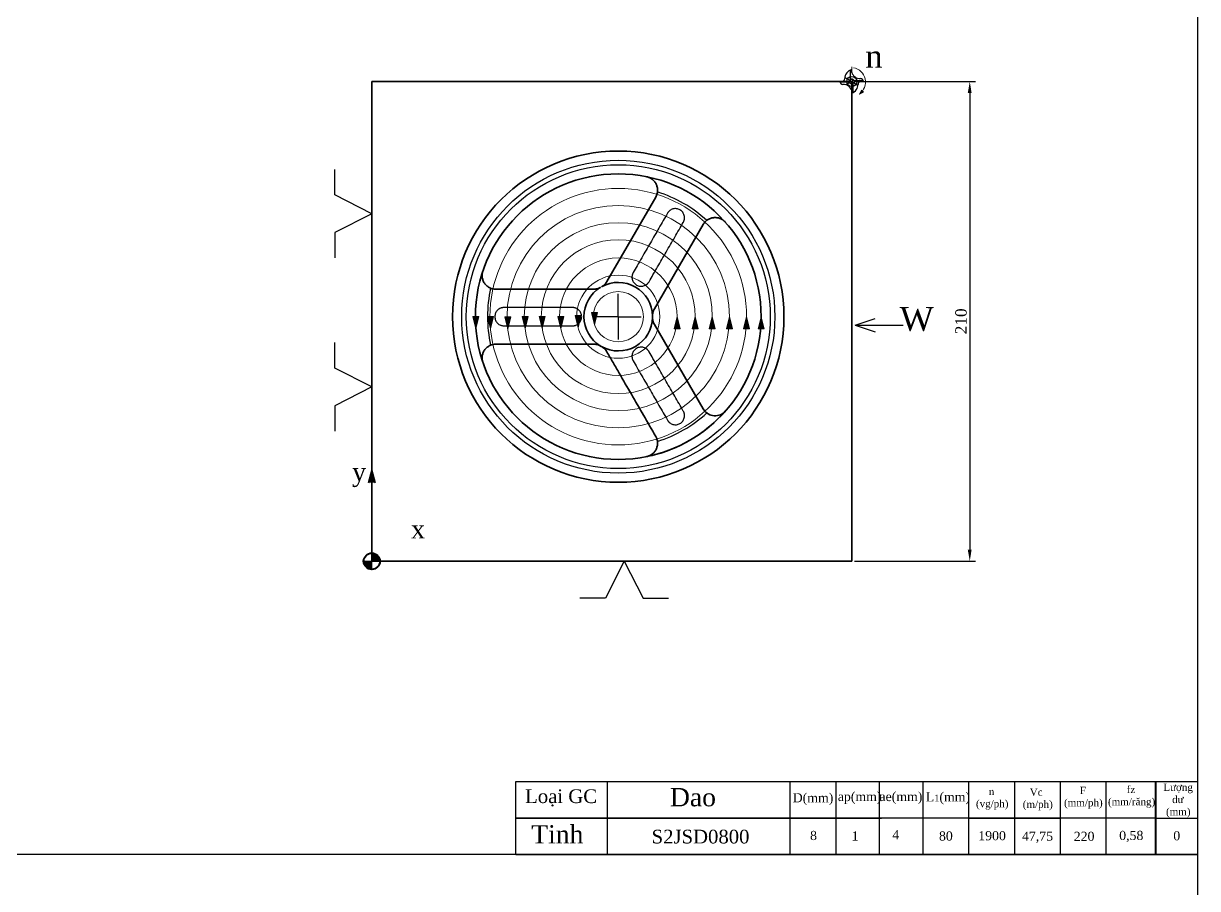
# Model space of a CAD drawing. Header units: millimetres. Extents: x 1211 to 2263, y 788 to 1530.
# Drawn here: x 2004.6 to 2261.4, y 1151.7 to 1341.1 of the extents above; entities that cross this region are included whole.
import ezdxf

# ---------------------------------------------------------------- set-up
doc = ezdxf.new("R2010")
doc.units = ezdxf.units.MM
doc.linetypes.add('CENTERX2', pattern=[20.32, 12.7, -2.54, 2.54, -2.54])
doc.linetypes.add('DASHDOTX2', pattern=[50.8, 25.4, -12.7, 0, -12.7])
for name, color, linetype, lineweight in [('cb', 200, 'Continuous', 35), ('chi tiet', 7, 'Continuous', 30), ('coban', 7, 'Continuous', 35), ('dao', 7, 'Continuous', 25), ('DUONGBAO', 7, 'Continuous', 40), ('duongchaydao', 220, 'Continuous', 0), ('duongkichthuoc', 7, 'Continuous', 0), ('dậm', 5, 'Continuous', 25), ('phancat', 86, 'Continuous', 30), ('text', 130, 'Continuous', 0), ('truc', 10, 'DASHDOTX2', 0)]:
    doc.layers.add(name, color=color, linetype=linetype, lineweight=lineweight)
doc.layers.add('DuongTam', color=1, linetype='Continuous')
doc.styles.get("Standard").update_dxf_attribs({"font": 'times.ttf'})
doc.dimstyles.new('ISO-25', dxfattribs={"dimtxt": 2.5, "dimasz": 2.5, "dimexe": 1.25, "dimexo": 0.625, "dimtad": 1, "dimtoh": 1, "dimtxsty": 'Standard', "dimcen": 2.5, "dimadec": 0, "dimazin": 0, "dimtfac": 1, "dimtmove": 0, "dimatfit": 3, "dimfxl": 1, "dimarcsym": 0})

# ---------------------------------------------------------------- blocks, each defined once
blk = doc.blocks.new('*D28')
at = {"layer": 'Defpoints', "color": 0, "transparency": 16777216}
for p in [(2185.76, 1328.39), (2185.76, 1223.39), (2211.58, 1223.39)]:
    blk.add_point(p, dxfattribs=at)
at = {"layer": 'duongkichthuoc', "color": 0, "lineweight": -2, "transparency": 16777216}
for p, q in [((2186.39, 1328.39), (2212.83, 1328.39)), ((2211.58, 1325.89), (2211.58, 1225.89)), ((2186.39, 1223.39), (2212.83, 1223.39))]:
    blk.add_line(p, q, dxfattribs=at)
at = {"layer": 'duongkichthuoc', "color": 0, "transparency": 16777216}
for points in [[(2211.16, 1325.89), (2211.99, 1325.89), (2211.58, 1328.39)], [(2211.16, 1225.89), (2211.99, 1225.89), (2211.58, 1223.39)]]:
    blk.add_solid(points, dxfattribs=at)
at = {"layer": 'duongkichthuoc', "color": 0, "transparency": 16777216, "insert": (2209.68, 1275.89), "char_height": 2.5, "attachment_point": 5, "rotation": 90}
blk.add_mtext('210', dxfattribs=at)

msp = doc.modelspace()

# ---------------------------------------------------------------- hatches: boundary and pattern name
at = {"linetype": 'Continuous'}
h = msp.add_hatch(color=7, dxfattribs=at)
h.paths.add_polyline_path([(2102.896, 1276.922), (2103.551, 1276.922), (2103.551, 1274.247)])
h.paths.add_polyline_path([(2103.551, 1274.247), (2103.551, 1276.922), (2104.206, 1276.922)])
h = msp.add_hatch(color=7, dxfattribs=at)
h.paths.add_polyline_path([(2106.087, 1276.926), (2106.742, 1276.926), (2106.742, 1274.251)])
h.paths.add_polyline_path([(2106.742, 1274.251), (2106.742, 1276.926), (2107.398, 1276.926)])
h = msp.add_hatch(color=7, dxfattribs=at)
h.paths.add_polyline_path([(2109.861, 1276.88), (2110.516, 1276.88), (2110.516, 1274.206)])
h.paths.add_polyline_path([(2110.516, 1274.206), (2110.516, 1276.88), (2111.171, 1276.88)])
h = msp.add_hatch(color=7, dxfattribs=at)
h.paths.add_polyline_path([(2113.642, 1276.952), (2114.297, 1276.952), (2114.297, 1274.277)])
h.paths.add_polyline_path([(2114.297, 1274.277), (2114.297, 1276.952), (2114.952, 1276.952)])
h = msp.add_hatch(color=7, dxfattribs=at)
h.paths.add_polyline_path([(2117.402, 1276.969), (2118.057, 1276.969), (2118.057, 1274.294)])
h.paths.add_polyline_path([(2118.057, 1274.294), (2118.057, 1276.969), (2118.713, 1276.969)])
h = msp.add_hatch(color=7, dxfattribs=at)
h.paths.add_polyline_path([(2121.456, 1276.926), (2122.111, 1276.926), (2122.111, 1274.251)])
h.paths.add_polyline_path([(2122.111, 1274.251), (2122.111, 1276.926), (2122.766, 1276.926)])
h = msp.add_hatch(color=7, dxfattribs=at)
h.paths.add_polyline_path([(2125.272, 1277.138), (2125.927, 1277.138), (2125.927, 1274.463)])
h.paths.add_polyline_path([(2125.927, 1274.463), (2125.927, 1277.138), (2126.583, 1277.138)])
h = msp.add_hatch(color=7, dxfattribs=at)
h.paths.add_polyline_path([(2128.833, 1277.822), (2129.488, 1277.822), (2129.488, 1275.147)])
h.paths.add_polyline_path([(2129.488, 1275.147), (2129.488, 1277.822), (2130.143, 1277.822)])
h = msp.add_hatch(color=7, dxfattribs=at)
h.paths.add_polyline_path([(2148.209, 1274.282), (2147.554, 1274.282), (2147.554, 1276.956)])
h.paths.add_polyline_path([(2147.554, 1276.956), (2147.554, 1274.282), (2146.898, 1274.282)])
h = msp.add_hatch(color=7, dxfattribs=at)
h.paths.add_polyline_path([(2152.189, 1274.282), (2151.534, 1274.282), (2151.534, 1276.956)])
h.paths.add_polyline_path([(2151.534, 1276.956), (2151.534, 1274.282), (2150.879, 1274.282)])
h = msp.add_hatch(color=7, dxfattribs=at)
h.paths.add_polyline_path([(2155.914, 1274.282), (2155.259, 1274.282), (2155.259, 1276.956)])
h.paths.add_polyline_path([(2155.259, 1276.956), (2155.259, 1274.282), (2154.604, 1274.282)])
h = msp.add_hatch(color=7, dxfattribs=at)
h.paths.add_polyline_path([(2159.677, 1274.282), (2159.022, 1274.282), (2159.022, 1276.956)])
h.paths.add_polyline_path([(2159.022, 1276.956), (2159.022, 1274.282), (2158.366, 1274.282)])
h = msp.add_hatch(color=7, dxfattribs=at)
h.paths.add_polyline_path([(2163.426, 1274.282), (2162.771, 1274.282), (2162.771, 1276.956)])
h.paths.add_polyline_path([(2162.771, 1276.956), (2162.771, 1274.282), (2162.116, 1274.282)])
h = msp.add_hatch(color=7, dxfattribs=at)
h.paths.add_polyline_path([(2166.593, 1274.233), (2165.938, 1274.233), (2165.938, 1276.908)])
h.paths.add_polyline_path([(2165.938, 1276.908), (2165.938, 1274.233), (2165.282, 1274.233)])
at = {"layer": 'cb', "lineweight": 35}
msp.add_hatch(color=256, dxfattribs=at).paths.add_polyline_path([(2080.78, 1243.241), (2080.02, 1240.563), (2081.539, 1240.563)])
at = {"layer": 'cb', "lineweight": 13}
h = msp.add_hatch(dxfattribs=at)
h.set_pattern_fill('ANSI31', color=256, scale=0.202176, angle=90, style=0)
h.set_pattern_definition([(135, (1416.237858, 502.48302), (-0.0178700026, -0.0178700026), [])])
h.paths.add_polyline_path([(2080.762, 1225.163), (2080.762, 1223.385), (2082.54, 1223.385, 0.4142137)])
h.paths.add_polyline_path([(2080.762, 1223.385), (2078.984, 1223.385, 0.4142136), (2080.762, 1221.607), (2080.762, 1221.768)])
at = {"layer": 'duongchaydao'}
h = msp.add_hatch(color=256, dxfattribs=at)
h.paths.add_polyline_path([(2187.911, 1325.826), (2187.682, 1325.826, -0.023762), (2187.444, 1325.636)])
h.paths.add_polyline_path([(2187.682, 1325.826), (2187.542, 1325.826), (2187.444, 1325.636, 0.023762)], flags=17)
h = msp.add_hatch(color=256, dxfattribs=at)
h.paths.add_polyline_path([(2187.873, 1326.474), (2187.542, 1325.826), (2187.682, 1325.826, 0.0470432), (2188.096, 1326.266)])
h.paths.add_polyline_path([(2188.096, 1326.266, -0.0470432), (2187.682, 1325.826), (2187.911, 1325.826), (2188.367, 1326.013)])

# ---------------------------------------------------------------- linework, layer by layer
at = {"lineweight": 30}
for p, q in [((2185.762, 1330.385), (2185.762, 1330.979)), ((2183.626, 1328.382), (2183.203, 1328.374)), ((2188.321, 1328.385), (2187.696, 1328.385)), ((2185.762, 1326.386), (2185.762, 1325.826))]:
    msp.add_line(p, q, dxfattribs=at)
at = {"color": 7, "linetype": 'Continuous'}
for p, q in [((2102.896, 1276.922), (2104.206, 1276.922)), ((2106.087, 1276.926), (2107.398, 1276.926)), ((2109.861, 1276.88), (2111.171, 1276.88)), ((2113.642, 1276.952), (2114.952, 1276.952)), ((2117.402, 1276.969), (2118.713, 1276.969)), ((2121.456, 1276.926), (2122.766, 1276.926)), ((2125.272, 1277.138), (2126.583, 1277.138)), ((2128.833, 1277.822), (2130.143, 1277.822)), ((2148.209, 1274.282), (2146.898, 1274.282)), ((2152.189, 1274.282), (2150.879, 1274.282)), ((2155.914, 1274.282), (2154.604, 1274.282)), ((2159.677, 1274.282), (2158.366, 1274.282)), ((2163.426, 1274.282), (2162.116, 1274.282)), ((2166.593, 1274.233), (2165.282, 1274.233)), ((2112.275, 1175.172), (2252.275, 1175.172)), ((2112.275, 1159.172), (2112.275, 1175.172)), ((2132.275, 1175.172), (2132.275, 1159.172)), ((2172.275, 1159.172), (2172.275, 1175.172)), ((2182.275, 1175.172), (2182.275, 1159.172)), ((2191.771, 1175.172), (2191.771, 1159.172)), ((2201.341, 1175.172), (2201.341, 1159.172)), ((2201.341, 1175.172), (2216.341, 1175.172)), ((2211.341, 1175.172), (2211.341, 1159.172)), ((2211.341, 1175.172), (2211.341, 1159.172)), ((2216.341, 1175.172), (2226.341, 1175.172)), ((2221.341, 1175.172), (2221.341, 1159.172)), ((2231.341, 1175.172), (2231.341, 1159.172)), ((2241.341, 1175.172), (2241.341, 1159.172)), ((2252.204, 1159.25), (2252.204, 1175.172)), ((2252.275, 1175.172), (2261.411, 1175.172)), ((2252.275, 1167.172), (2112.275, 1167.172)), ((2112.275, 1167.172), (2119.275, 1167.172)), ((2112.275, 1167.172), (2137.275, 1167.172)), ((2252.275, 1167.172), (2112.275, 1167.172)), ((2112.275, 1167.172), (2119.275, 1167.172)), ((2112.275, 1167.172), (2137.275, 1167.172)), ((2112.275, 1167.172), (2132.275, 1167.172)), ((2119.275, 1167.172), (2182.275, 1167.172)), ((2119.275, 1167.172), (2182.275, 1167.172)), ((2122.275, 1167.172), (2142.275, 1167.172)), ((2122.275, 1167.172), (2142.275, 1167.172)), ((2182.275, 1167.172), (2192.275, 1167.172)), ((2182.275, 1167.172), (2192.275, 1167.172)), ((2211.341, 1167.172), (2231.341, 1167.172)), ((2252.275, 1167.172), (2261.411, 1167.172)), ((2112.275, 1159.172), (2132.275, 1159.172)), ((2172.275, 1159.172), (2252.275, 1159.172)), ((2252.275, 1159.172), (2261.411, 1159.172))]:
    msp.add_line(p, q, dxfattribs=at)
msp.add_line((2261.411, 1159.172), (1211.411, 1159.172))
msp.add_lwpolyline([(2112.275, 1159.172), (2252.275, 1159.172), (2252.275, 1175.172)], dxfattribs=at)
at = {"lineweight": 30}
for centre, radius, start, end in [((2186.23, 1329.056), 1.98, 103.67908, 181.07348), ((2183.828, 1328.385), 0.625, 180, 271.07348), ((2183.626, 1329.007), 0.625, 270, 1.07348), ((2187.647, 1330.989), 1.98, 197.77507, 271.07348), ((2187.762, 1327.76), 0.625, 90, 181.07348), ((2187.696, 1328.385), 0.625, 0, 91.07348), ((2183.877, 1325.781), 1.98, 17.77507, 91.07348), ((2185.158, 1327.712), 1.98, 287.77507, 1.07348)]:
    msp.add_arc(centre, radius, start, end, dxfattribs=at)
at = {"layer": 'cb', "lineweight": 35}
for p, q in [((2080.78, 1243.241), (2080.02, 1240.563)), ((2080.78, 1243.241), (2081.539, 1240.563)), ((2080.762, 1223.385), (2080.762, 1240.528)), ((2080.762, 1223.385), (2095.114, 1223.385))]:
    msp.add_line(p, q, dxfattribs=at)
at = {"layer": 'chi tiet'}
msp.add_lwpolyline([(2261.411, 787.922), (1211.411, 787.922), (1211.411, 1530.422), (2261.411, 1530.422)], close=True, dxfattribs=at)
at = {"layer": 'coban'}
for p, q in [((2080.762, 1328.385), (2080.762, 1223.385)), ((2185.762, 1328.385), (2080.762, 1328.385)), ((2185.762, 1223.385), (2185.762, 1328.385)), ((2132.17, 1284.644), (2142.88, 1303.098)), ((2142.588, 1278.591), (2153.273, 1297.098)), ((2107.91, 1282.908), (2129.357, 1282.908)), ((2142.588, 1275.224), (2153.273, 1256.717)), ((2153.273, 1256.717), (2153.391, 1256.529)), ((2080.762, 1223.385), (2185.762, 1223.385))]:
    msp.add_line(p, q, dxfattribs=at)
for radius in [36.25, 31.25, 31.25]:
    msp.add_circle((2134.688, 1276.908), radius, dxfattribs=at)
for centre, radius, start, end in [((2134.688, 1276.908), 7.5, 1.00272, 118.99728), ((2134.688, 1276.908), 7.5, 121.00272, 238.99728), ((2134.688, 1276.908), 7.5, 241.00272, 358.99728), ((2134.688, 1276.908), 31.25, 281.42268, 318.57732), ((2155.871, 1258.217), 3, 214.24555, 318.57598)]:
    msp.add_arc(centre, radius, start, end, dxfattribs=at)
for points, knots in [([(2140.877, 1307.539), (2141.118, 1307.49), (2141.348, 1307.413), (2141.678, 1307.257), (2141.785, 1307.197), (2141.991, 1307.067), (2142.089, 1306.996), (2142.275, 1306.844), (2142.363, 1306.763), (2142.53, 1306.589), (2142.609, 1306.496), (2142.824, 1306.21), (2142.943, 1306.005), (2143.131, 1305.568), (2143.198, 1305.343), (2143.278, 1304.884), (2143.291, 1304.648), (2143.263, 1304.187), (2143.223, 1303.959), (2143.089, 1303.513), (2142.997, 1303.301), (2142.88, 1303.098)], [0, 0, 0, 0, 0.125, 0.125, 0.1875, 0.1875, 0.25, 0.25, 0.3125, 0.3125, 0.375, 0.375, 0.5, 0.5, 0.625, 0.625, 0.75, 0.75, 0.875, 0.875, 1, 1, 1, 1]), ([(2153.273, 1297.098), (2153.39, 1297.301), (2153.528, 1297.485), (2153.843, 1297.821), (2154.023, 1297.973), (2154.409, 1298.228), (2154.615, 1298.333), (2154.947, 1298.455), (2155.06, 1298.489), (2155.287, 1298.543), (2155.403, 1298.564), (2155.636, 1298.591), (2155.754, 1298.598), (2155.993, 1298.598), (2156.113, 1298.591), (2156.468, 1298.548), (2156.7, 1298.491), (2157.156, 1298.32), (2157.371, 1298.207), (2157.771, 1297.932), (2157.957, 1297.768), (2158.12, 1297.583)], [0, 0, 0, 0, 0.125, 0.125, 0.25, 0.25, 0.375, 0.375, 0.4375, 0.4375, 0.5, 0.5, 0.5625, 0.5625, 0.625, 0.625, 0.75, 0.75, 0.875, 0.875, 1, 1, 1, 1]), ([(2107.91, 1282.908), (2107.676, 1282.908), (2107.447, 1282.935), (2106.998, 1283.04), (2106.777, 1283.12), (2106.363, 1283.327), (2106.169, 1283.453), (2105.898, 1283.679), (2105.812, 1283.76), (2105.651, 1283.93), (2105.575, 1284.019), (2105.435, 1284.208), (2105.37, 1284.306), (2105.251, 1284.513), (2105.197, 1284.621), (2105.057, 1284.95), (2104.989, 1285.179), (2104.91, 1285.66), (2104.9, 1285.902), (2104.938, 1286.386), (2104.987, 1286.63), (2105.066, 1286.863)], [0, 0, 0, 0, 0.125, 0.125, 0.25, 0.25, 0.375, 0.375, 0.4375, 0.4375, 0.5, 0.5, 0.5625, 0.5625, 0.625, 0.625, 0.75, 0.75, 0.875, 0.875, 1, 1, 1, 1]), ([(2132.17, 1284.644), (2132.062, 1284.359), (2131.899, 1284.148), (2131.609, 1283.862), (2131.505, 1283.772), (2131.287, 1283.608), (2131.172, 1283.534), (2131.052, 1283.467)], [0, 0, 0, 0, 0.5, 0.5, 0.75, 0.75, 1, 1, 1, 1]), ([(2130.825, 1283.336), (2130.589, 1283.194), (2130.34, 1283.088), (2129.948, 1282.98), (2129.814, 1282.953), (2129.547, 1282.917), (2129.413, 1282.908), (2129.279, 1282.908)], [0, 0, 0, 0, 0.5, 0.5, 0.75, 0.75, 1, 1, 1, 1]), ([(2142.186, 1277.039), (2142.182, 1277.314), (2142.214, 1277.583), (2142.316, 1277.977), (2142.36, 1278.106), (2142.462, 1278.355), (2142.521, 1278.475), (2142.588, 1278.591)], [0, 0, 0, 0, 0.5, 0.5, 0.75, 0.75, 1, 1, 1, 1]), ([(2142.588, 1275.224), (2142.454, 1275.456), (2142.352, 1275.703), (2142.249, 1276.097), (2142.224, 1276.232), (2142.191, 1276.502), (2142.184, 1276.639), (2142.186, 1276.776)], [0, 0, 0, 0, 0.5, 0.5, 0.75, 0.75, 1, 1, 1, 1]), ([(2105.066, 1266.952), (2104.987, 1267.185), (2104.939, 1267.423), (2104.91, 1267.787), (2104.907, 1267.91), (2104.917, 1268.153), (2104.929, 1268.273), (2104.968, 1268.51), (2104.995, 1268.627), (2105.062, 1268.859), (2105.103, 1268.973), (2105.243, 1269.303), (2105.361, 1269.508), (2105.645, 1269.889), (2105.807, 1270.06), (2106.164, 1270.359), (2106.362, 1270.488), (2106.775, 1270.694), (2106.993, 1270.774), (2107.446, 1270.881), (2107.676, 1270.908), (2107.91, 1270.908)], [0, 0, 0, 0, 0.125, 0.125, 0.1875, 0.1875, 0.25, 0.25, 0.3125, 0.3125, 0.375, 0.375, 0.5, 0.5, 0.625, 0.625, 0.75, 0.75, 0.875, 0.875, 1, 1, 1, 1]), ([(2129.279, 1270.908), (2128.37, 1270.908), (2127.468, 1270.908), (2125.67, 1270.908), (2124.775, 1270.908), (2122.096, 1270.908), (2120.317, 1270.908), (2114.989, 1270.908), (2111.449, 1270.908), (2107.91, 1270.908)], [0, 0, 0, 0, 0.125, 0.125, 0.25, 0.25, 0.5, 0.5, 1, 1, 1, 1]), ([(2129.279, 1270.908), (2129.547, 1270.908), (2129.812, 1270.872), (2130.204, 1270.765), (2130.334, 1270.719), (2130.585, 1270.612), (2130.707, 1270.55), (2130.825, 1270.479)], [0, 0, 0, 0, 0.5, 0.5, 0.75, 0.75, 1, 1, 1, 1]), ([(2131.052, 1270.348), (2131.293, 1270.214), (2131.509, 1270.052), (2131.799, 1269.766), (2131.89, 1269.664), (2132.054, 1269.451), (2132.129, 1269.34), (2132.196, 1269.224)], [0, 0, 0, 0, 0.5, 0.5, 0.75, 0.75, 1, 1, 1, 1]), ([(2142.88, 1250.717), (2141.111, 1253.782), (2139.341, 1256.848), (2136.677, 1261.463), (2135.787, 1263.003), (2134.448, 1265.323), (2134, 1266.098), (2133.102, 1267.655), (2132.65, 1268.436), (2132.196, 1269.224)], [0, 0, 0, 0, 0.5, 0.5, 0.75, 0.75, 0.875, 0.875, 1, 1, 1, 1]), ([(2142.88, 1250.717), (2142.997, 1250.515), (2143.089, 1250.303), (2143.221, 1249.862), (2143.263, 1249.63), (2143.291, 1249.168), (2143.279, 1248.937), (2143.218, 1248.589), (2143.191, 1248.474), (2143.125, 1248.25), (2143.085, 1248.14), (2142.992, 1247.924), (2142.939, 1247.818), (2142.819, 1247.611), (2142.753, 1247.511), (2142.538, 1247.225), (2142.373, 1247.052), (2141.997, 1246.743), (2141.792, 1246.613), (2141.354, 1246.405), (2141.118, 1246.325), (2140.877, 1246.277)], [0, 0, 0, 0, 0.125, 0.125, 0.25, 0.25, 0.375, 0.375, 0.4375, 0.4375, 0.5, 0.5, 0.5625, 0.5625, 0.625, 0.625, 0.75, 0.75, 0.875, 0.875, 1, 1, 1, 1])]:
    msp.add_open_spline(points, degree=3, knots=knots, dxfattribs=at)
at = {"layer": 'coban', "color": 7, "linetype": 'Continuous', "lineweight": 25}
for points, knots in [([(2142.186, 1277.039), (2142.182, 1277.314), (2142.214, 1277.583), (2142.316, 1277.977), (2142.36, 1278.106), (2142.462, 1278.355), (2142.521, 1278.475), (2142.588, 1278.591)], [0, 0, 0, 0, 0.5, 0.5, 0.75, 0.75, 1, 1, 1, 1]), ([(2142.588, 1275.224), (2142.454, 1275.456), (2142.352, 1275.703), (2142.249, 1276.097), (2142.224, 1276.232), (2142.191, 1276.502), (2142.184, 1276.639), (2142.186, 1276.776)], [0, 0, 0, 0, 0.5, 0.5, 0.75, 0.75, 1, 1, 1, 1]), ([(2129.279, 1270.908), (2129.547, 1270.908), (2129.812, 1270.872), (2130.204, 1270.765), (2130.334, 1270.719), (2130.585, 1270.612), (2130.707, 1270.55), (2130.825, 1270.479)], [0, 0, 0, 0, 0.5, 0.5, 0.75, 0.75, 1, 1, 1, 1]), ([(2131.052, 1270.348), (2131.293, 1270.214), (2131.509, 1270.052), (2131.799, 1269.766), (2131.89, 1269.664), (2132.054, 1269.451), (2132.129, 1269.34), (2132.196, 1269.224)], [0, 0, 0, 0, 0.5, 0.5, 0.75, 0.75, 1, 1, 1, 1]), ([(2142.88, 1250.717), (2142.997, 1250.515), (2143.089, 1250.303), (2143.221, 1249.862), (2143.263, 1249.63), (2143.291, 1249.168), (2143.279, 1248.937), (2143.218, 1248.589), (2143.191, 1248.474), (2143.125, 1248.25), (2143.085, 1248.14), (2142.992, 1247.924), (2142.939, 1247.818), (2142.819, 1247.611), (2142.753, 1247.511), (2142.538, 1247.225), (2142.373, 1247.052), (2141.997, 1246.743), (2141.792, 1246.613), (2141.354, 1246.405), (2141.118, 1246.325), (2140.877, 1246.277)], [0, 0, 0, 0, 0.125, 0.125, 0.25, 0.25, 0.375, 0.375, 0.4375, 0.4375, 0.5, 0.5, 0.5625, 0.5625, 0.625, 0.625, 0.75, 0.75, 0.875, 0.875, 1, 1, 1, 1])]:
    msp.add_open_spline(points, degree=3, knots=knots, dxfattribs=at)
for points in [[(2142.188, 1276.908), (2142.188, 1276.951), (2142.187, 1276.995), (2142.186, 1277.039)], [(2142.186, 1276.776), (2142.187, 1276.82), (2142.188, 1276.864), (2142.188, 1276.908)], [(2130.825, 1270.479), (2130.9, 1270.434), (2130.975, 1270.39), (2131.052, 1270.348)]]:
    msp.add_open_spline(points, degree=3, dxfattribs=at)
at = {"layer": 'coban'}
for points in [[(2142.188, 1276.908), (2142.188, 1276.951), (2142.187, 1276.995), (2142.186, 1277.039)], [(2142.186, 1276.776), (2142.187, 1276.82), (2142.188, 1276.864), (2142.188, 1276.908)], [(2130.825, 1270.479), (2130.9, 1270.434), (2130.975, 1270.39), (2131.052, 1270.348)]]:
    msp.add_open_spline(points, degree=3, dxfattribs=at)
at = {"layer": 'dao', "color": 7, "linetype": 'Continuous'}
for p, q in [((2185.511, 1328.53), (2185.511, 1330.9)), ((2185.51, 1328.24), (2183.22, 1328.24)), ((2185.762, 1328.385), (2184.26, 1329.252)), ((2185.762, 1328.385), (2184.504, 1327.659)), ((2185.762, 1328.385), (2187.134, 1327.593)), ((2185.875, 1328.581), (2188.289, 1328.581)), ((2186.01, 1328.242), (2186.01, 1325.925)), ((2185.762, 1325.267), (2185.762, 1325.826))]:
    msp.add_line(p, q, dxfattribs=at)
for radius in [1.1, 0.542]:
    msp.add_circle((2185.762, 1328.385), radius, dxfattribs=at)
at = {"layer": 'DUONGBAO'}
msp.add_circle((2080.762, 1223.385), 1.778, dxfattribs=at)
at = {"layer": 'duongchaydao'}
for p, q in [((2187.444, 1325.636), (2187.873, 1326.474)), ((2187.444, 1325.636), (2188.367, 1326.013)), ((2188.367, 1326.013), (2187.873, 1326.474)), ((2103.551, 1274.247), (2102.896, 1276.922)), ((2103.551, 1274.247), (2104.206, 1276.922)), ((2106.742, 1274.251), (2106.087, 1276.926)), ((2106.742, 1274.251), (2107.398, 1276.926)), ((2110.516, 1274.206), (2109.861, 1276.88)), ((2110.516, 1274.206), (2111.171, 1276.88)), ((2114.297, 1274.277), (2113.642, 1276.952)), ((2114.297, 1274.277), (2114.952, 1276.952)), ((2118.057, 1274.294), (2117.402, 1276.969)), ((2118.057, 1274.294), (2118.713, 1276.969)), ((2122.111, 1274.251), (2121.456, 1276.926)), ((2122.111, 1274.251), (2122.766, 1276.926)), ((2125.927, 1274.463), (2125.272, 1277.138)), ((2125.927, 1274.463), (2126.583, 1277.138)), ((2129.488, 1275.147), (2128.833, 1277.822)), ((2129.488, 1275.147), (2130.143, 1277.822)), ((2147.554, 1276.956), (2146.898, 1274.282)), ((2147.554, 1276.956), (2148.209, 1274.282)), ((2151.534, 1276.956), (2150.879, 1274.282)), ((2151.534, 1276.956), (2152.189, 1274.282)), ((2155.259, 1276.956), (2154.604, 1274.282)), ((2155.259, 1276.956), (2155.914, 1274.282)), ((2159.022, 1276.956), (2158.366, 1274.282)), ((2159.022, 1276.956), (2159.677, 1274.282)), ((2162.771, 1276.956), (2162.116, 1274.282)), ((2162.771, 1276.956), (2163.426, 1274.282)), ((2165.938, 1276.908), (2165.282, 1274.233)), ((2165.938, 1276.908), (2166.593, 1274.233))]:
    msp.add_line(p, q, dxfattribs=at)
for radius in [34.25, 31.25, 28.071, 24.322, 20.56, 16.834, 12.854, 9.095, 5.49]:
    msp.add_circle((2134.688, 1276.908), radius, dxfattribs=at)
msp.add_arc((2185.556, 1328.238), 3.215, 305.94861, 79.57114, dxfattribs=at)
at = {"layer": 'DuongTam', "linetype": 'CENTERX2'}
for q in [(2134.688, 1281.908), (2129.688, 1276.908), (2139.688, 1276.908), (2134.688, 1271.908)]:
    msp.add_line((2134.688, 1276.908), q, dxfattribs=at)
at = {"layer": 'dậm'}
for p, q in [((2072.678, 1303.568), (2072.678, 1309.145)), ((2080.762, 1299.453), (2072.678, 1303.568)), ((2080.762, 1299.453), (2072.678, 1295.339)), ((2072.678, 1295.339), (2072.678, 1289.762)), ((2186.509, 1275.06), (2190.857, 1276.498)), ((2186.509, 1275.06), (2197.021, 1275.06)), ((2186.509, 1275.06), (2190.857, 1273.622)), ((2072.678, 1265.65), (2072.678, 1271.227)), ((2080.762, 1261.536), (2072.678, 1265.65)), ((2080.762, 1261.536), (2072.678, 1257.422)), ((2072.678, 1257.422), (2072.678, 1251.844)), ((2080.762, 1222.385), (2080.762, 1223.385)), ((2136.004, 1223.385), (2131.889, 1215.301)), ((2136.004, 1223.385), (2140.118, 1215.301)), ((2131.889, 1215.301), (2126.312, 1215.301)), ((2140.118, 1215.301), (2145.695, 1215.301)), ((2252.275, 1175.172), (2252.275, 1159.172)), ((2242.275, 1159.172), (2252.275, 1159.172))]:
    msp.add_line(p, q, dxfattribs=at)
at = {"layer": 'phancat'}
for radius in [34.25, 33.25]:
    msp.add_circle((2134.688, 1276.908), radius, dxfattribs=at)
for start, end in [(47.4273, 72.5727), (167.4273, 192.5727), (287.4273, 312.5727)]:
    msp.add_arc((2134.688, 1276.908), 28.612, start, end, dxfattribs=at)
for points, knots in [([(2148.92, 1297.558), (2148.935, 1297.586), (2148.966, 1297.642), (2149.008, 1297.727), (2149.046, 1297.815), (2149.079, 1297.904), (2149.108, 1297.996), (2149.133, 1298.089), (2149.153, 1298.183), (2149.185, 1298.374), (2149.198, 1298.667), (2149.138, 1299.056), (2149.003, 1299.429), (2148.794, 1299.772), (2148.521, 1300.068), (2148.192, 1300.303), (2147.823, 1300.469), (2147.43, 1300.557), (2147.03, 1300.566), (2146.64, 1300.495), (2146.274, 1300.353), (2146.001, 1300.177), (2145.806, 1300.009), (2145.674, 1299.87), (2145.555, 1299.721), (2145.489, 1299.612), (2145.456, 1299.558)], [0, 0, 0, 0, 0.015665, 0.0312657, 0.0468339, 0.0624018, 0.0780028, 0.0936703, 0.1094381, 0.1253397, 0.1879563, 0.250449, 0.313233, 0.3755694, 0.4381391, 0.5004746, 0.5627579, 0.6252779, 0.687454, 0.7500752, 0.8124368, 0.8749202, 0.9065232, 0.937727, 0.968799, 1, 1, 1, 1]), ([(2145.456, 1299.558), (2144.831, 1298.476), (2143.581, 1296.312), (2141.707, 1293.065), (2140.121, 1290.318), (2138.87, 1288.152), (2138.244, 1287.068), (2137.956, 1286.568)], [0, 0, 0, 0, 0.2500002, 0.5000005, 0.7500009, 0.8845329, 1, 1, 1, 1]), ([(2141.42, 1284.568), (2141.709, 1285.068), (2142.335, 1286.152), (2143.584, 1288.318), (2145.171, 1291.065), (2147.045, 1294.312), (2148.295, 1296.476), (2148.92, 1297.558)], [0, 0, 0, 0, 0.1154644, 0.2499928, 0.4999922, 0.7499951, 1, 1, 1, 1]), ([(2137.956, 1286.568), (2137.939, 1286.539), (2137.907, 1286.481), (2137.864, 1286.392), (2137.826, 1286.302), (2137.793, 1286.212), (2137.764, 1286.121), (2137.741, 1286.029), (2137.721, 1285.937), (2137.69, 1285.746), (2137.678, 1285.456), (2137.738, 1285.07), (2137.871, 1284.7), (2138.078, 1284.358), (2138.353, 1284.06), (2138.684, 1283.822), (2139.056, 1283.656), (2139.451, 1283.569), (2139.85, 1283.561), (2140.235, 1283.631), (2140.598, 1283.772), (2140.869, 1283.945), (2141.063, 1284.112), (2141.195, 1284.249), (2141.316, 1284.4), (2141.385, 1284.511), (2141.42, 1284.568)], [0, 0, 0, 0, 0.0163186, 0.0323827, 0.0482273, 0.0638869, 0.079395, 0.0947842, 0.1100862, 0.125331, 0.1891952, 0.2504507, 0.3129912, 0.3756556, 0.4380412, 0.5005724, 0.5631341, 0.6253174, 0.6879153, 0.7500766, 0.8112086, 0.8749397, 0.9054226, 0.9362544, 0.9676901, 1, 1, 1, 1]), ([(2109.688, 1278.908), (2109.656, 1278.907), (2109.592, 1278.906), (2109.497, 1278.899), (2109.402, 1278.888), (2109.308, 1278.872), (2109.215, 1278.852), (2109.122, 1278.827), (2109.03, 1278.797), (2108.848, 1278.729), (2108.588, 1278.594), (2108.282, 1278.348), (2108.025, 1278.044), (2107.834, 1277.692), (2107.714, 1277.307), (2107.674, 1276.905), (2107.715, 1276.502), (2107.836, 1276.119), (2108.028, 1275.767), (2108.284, 1275.465), (2108.59, 1275.22), (2108.879, 1275.071), (2109.122, 1274.986), (2109.308, 1274.941), (2109.497, 1274.913), (2109.624, 1274.909), (2109.688, 1274.908)], [0, 0, 0, 0, 0.015665, 0.03126572, 0.04683382, 0.06240179, 0.07800276, 0.09367026, 0.10943799, 0.12533963, 0.18795627, 0.25044906, 0.31323298, 0.37556932, 0.43813891, 0.50047436, 0.56275771, 0.62527774, 0.68745389, 0.75007506, 0.81243674, 0.87492015, 0.90652311, 0.93772698, 0.96879901, 1, 1, 1, 1]), ([(2124.688, 1278.908), (2124.11, 1278.908), (2122.859, 1278.908), (2120.358, 1278.907), (2117.185, 1278.908), (2113.436, 1278.908), (2110.937, 1278.908), (2109.688, 1278.908)], [0, 0, 0, 0, 0.1154643, 0.2499926, 0.499992, 0.749995, 1, 1, 1, 1]), ([(2124.688, 1274.908), (2124.721, 1274.908), (2124.787, 1274.909), (2124.886, 1274.917), (2124.983, 1274.928), (2125.078, 1274.945), (2125.171, 1274.966), (2125.262, 1274.991), (2125.351, 1275.02), (2125.532, 1275.089), (2125.79, 1275.223), (2126.094, 1275.468), (2126.347, 1275.768), (2126.54, 1276.119), (2126.661, 1276.506), (2126.701, 1276.911), (2126.659, 1277.316), (2126.538, 1277.702), (2126.344, 1278.051), (2126.091, 1278.35), (2125.788, 1278.594), (2125.503, 1278.742), (2125.261, 1278.827), (2125.076, 1278.873), (2124.885, 1278.902), (2124.754, 1278.906), (2124.688, 1278.908)], [0, 0, 0, 0, 0.0163186, 0.0323827, 0.0482273, 0.0638868, 0.0793949, 0.0947841, 0.1100861, 0.1253309, 0.1891951, 0.2504507, 0.312991, 0.3756555, 0.4380411, 0.5005722, 0.563134, 0.6253172, 0.6879152, 0.7500765, 0.8112085, 0.8749396, 0.9054225, 0.9362543, 0.96769, 1, 1, 1, 1]), ([(2109.688, 1274.908), (2110.937, 1274.908), (2113.436, 1274.908), (2117.185, 1274.908), (2120.358, 1274.908), (2122.859, 1274.907), (2124.11, 1274.907), (2124.688, 1274.908)], [0, 0, 0, 0, 0.2499998, 0.4999995, 0.7499994, 0.8845322, 1, 1, 1, 1]), ([(2141.42, 1269.247), (2141.403, 1269.276), (2141.369, 1269.333), (2141.313, 1269.415), (2141.254, 1269.493), (2141.192, 1269.566), (2141.128, 1269.637), (2141.061, 1269.703), (2140.991, 1269.766), (2140.841, 1269.888), (2140.596, 1270.044), (2140.231, 1270.185), (2139.845, 1270.254), (2139.444, 1270.246), (2139.049, 1270.157), (2138.678, 1269.99), (2138.348, 1269.75), (2138.075, 1269.452), (2137.869, 1269.11), (2137.737, 1268.742), (2137.677, 1268.357), (2137.692, 1268.036), (2137.739, 1267.784), (2137.791, 1267.601), (2137.862, 1267.421), (2137.924, 1267.306), (2137.956, 1267.247)], [0, 0, 0, 0, 0.0163186, 0.0323827, 0.0482273, 0.0638868, 0.0793949, 0.0947841, 0.1100861, 0.1253309, 0.1891951, 0.2504507, 0.312991, 0.3756555, 0.4380411, 0.5005723, 0.563134, 0.6253172, 0.6879152, 0.7500765, 0.8112085, 0.8749396, 0.9054225, 0.9362543, 0.96769, 1, 1, 1, 1]), ([(2148.92, 1256.257), (2148.295, 1257.339), (2147.045, 1259.503), (2145.171, 1262.75), (2143.584, 1265.497), (2142.335, 1267.664), (2141.709, 1268.747), (2141.42, 1269.247)], [0, 0, 0, 0, 0.2500002, 0.5000005, 0.7500009, 0.8845329, 1, 1, 1, 1]), ([(2137.956, 1267.247), (2138.244, 1266.747), (2138.87, 1265.663), (2140.121, 1263.498), (2141.707, 1260.75), (2143.581, 1257.503), (2144.831, 1255.339), (2145.456, 1254.257)], [0, 0, 0, 0, 0.1154644, 0.2499928, 0.4999922, 0.7499951, 1, 1, 1, 1]), ([(2145.456, 1254.257), (2145.472, 1254.23), (2145.504, 1254.175), (2145.558, 1254.096), (2145.615, 1254.02), (2145.676, 1253.946), (2145.74, 1253.875), (2145.808, 1253.807), (2145.88, 1253.742), (2146.03, 1253.62), (2146.276, 1253.462), (2146.643, 1253.319), (2147.034, 1253.249), (2147.435, 1253.259), (2147.828, 1253.348), (2148.197, 1253.515), (2148.525, 1253.751), (2148.797, 1254.048), (2149.005, 1254.39), (2149.139, 1254.763), (2149.198, 1255.151), (2149.183, 1255.475), (2149.135, 1255.728), (2149.081, 1255.912), (2149.01, 1256.09), (2148.95, 1256.201), (2148.92, 1256.257)], [0, 0, 0, 0, 0.015665, 0.0312657, 0.0468338, 0.0624018, 0.0780027, 0.0936702, 0.109438, 0.1253396, 0.1879562, 0.250449, 0.313233, 0.3755693, 0.4381389, 0.5004744, 0.5627577, 0.6252778, 0.6874539, 0.7500751, 0.8124367, 0.8749202, 0.9065231, 0.937727, 0.968799, 1, 1, 1, 1])]:
    msp.add_open_spline(points, degree=3, knots=knots, dxfattribs=at)
at = {"layer": 'truc', "ltscale": 0.1}
for p, q in [((2185.762, 1325.151), (2185.762, 1331.62)), ((2189.143, 1328.385), (2182.381, 1328.385))]:
    msp.add_line(p, q, dxfattribs=at)

# ---------------------------------------------------------------- texts
at = {"color": 7, "linetype": 'Continuous', "attachment_point": 1}
for s, insert, char_height, width in [('\\pi9.319;F\\P\\pi5.8716;(mm/ph)', (2226.338, 1174.014), 1.6, 19.81698), ('\\pi9.0554;fz \\P\\pi4.9539;(mm/răng){\\H1.0312x; }', (2236.868, 1174.229), 1.6, 19.81698), ('\\pi6.7858;Lượng\\P\\pi8.7145;dư\\P\\pi7.381;(mm){\\H1.0315x; }', (2247.139, 1174.715), 1.6, 19.81698), ('\\pi2.3404;Loại GC', (2111.98, 1173.452), 3, 19.81698), ('\\pi5.1414;Dao', (2140.857, 1173.746), 4, 19.81698), ('\\pi5.6475;D(mm)', (2167.2, 1172.618), 2, 19.81698), ('\\pi5.3476;ap(mm)', (2177.369, 1172.889), 2, 19.81698), ('\\pi5.4305;ae(mm)', (2186.399, 1172.889), 2, 19.81698), ('\\pi5.2625;L{\\H0.75x;1}(mm)', (2196.702, 1172.804), 2, 19.81698), ('\\pi9.33;n \\P\\pi6.528;(vg/ph)', (2206.412, 1173.802), 1.6, 19.81698), ('\\pi8.5802;Vc\\P\\pi6.4466; (m/ph)', (2216.127, 1173.667), 1.6, 19.81698), ('\\pi4.4391;Tinh', (2111.21, 1165.614), 4, 19.81698), ('\\pi7.2138;S2JSD0800', (2134.773, 1164.612), 3, 34.91714), ('\\pi9.3447;8', (2167.302, 1164.359), 2, 19.81698), ('\\pi8.666;1', (2177.071, 1164.259), 2, 19.81698), ('\\pi8.666;4', (2185.985, 1164.548), 2, 19.81698), ('\\pi8.574;80', (2196.279, 1164.243), 2, 19.81698), ('\\pi7.181;1900', (2206.265, 1164.316), 2, 19.81698), ('\\pi6.7066;47,75', (2216.305, 1164.191), 2, 19.81698), ('\\pi7.778;220', (2226.559, 1164.175), 2, 19.81698), ('\\pi7.4629;0,58', (2236.814, 1164.374), 2, 19.81698), ('\\pi9.2762;0', (2246.841, 1164.302), 2, 19.81698)]:
    msp.add_mtext(s, dxfattribs=dict(at, insert=insert, char_height=char_height, width=width))
at = {"layer": 'cb', "lineweight": 35, "width": 7.99694, "attachment_point": 1}
for s, insert, char_height in [('y', (2076.474, 1244.964), 4.044), ('{\\fTimes New Roman|b0|i0|c163|p18;x}', (2089.36, 1232.422), 4.04352)]:
    msp.add_mtext(s, dxfattribs=dict(at, insert=insert, char_height=char_height))
at = {"layer": 'dậm', "insert": (2196.253, 1279.039), "char_height": 5.25, "width": 2.2032, "attachment_point": 1}
msp.add_mtext('{\\fTimes New Roman|b0|i0|c0|p18;W}', dxfattribs=at)
at = {"layer": 'text', "insert": (2188.741, 1336.407), "char_height": 5, "width": 5.83484, "attachment_point": 1}
msp.add_mtext('n', dxfattribs=at)

# ---------------------------------------------------------------- dimensions: what is measured, and where the dimension line sits
at = {"layer": 'duongkichthuoc'}
dim = msp.add_aligned_dim(p1=(2185.762, 1328.385), p2=(2185.762, 1223.385), distance=25.815, text='210', dimstyle='ISO-25', dxfattribs=at)
dim.commit()
dim.dimension.update_dxf_attribs({"geometry": '*D28', "text_midpoint": (2209.68, 1275.885)})

doc.saveas('drawing.dxf')
